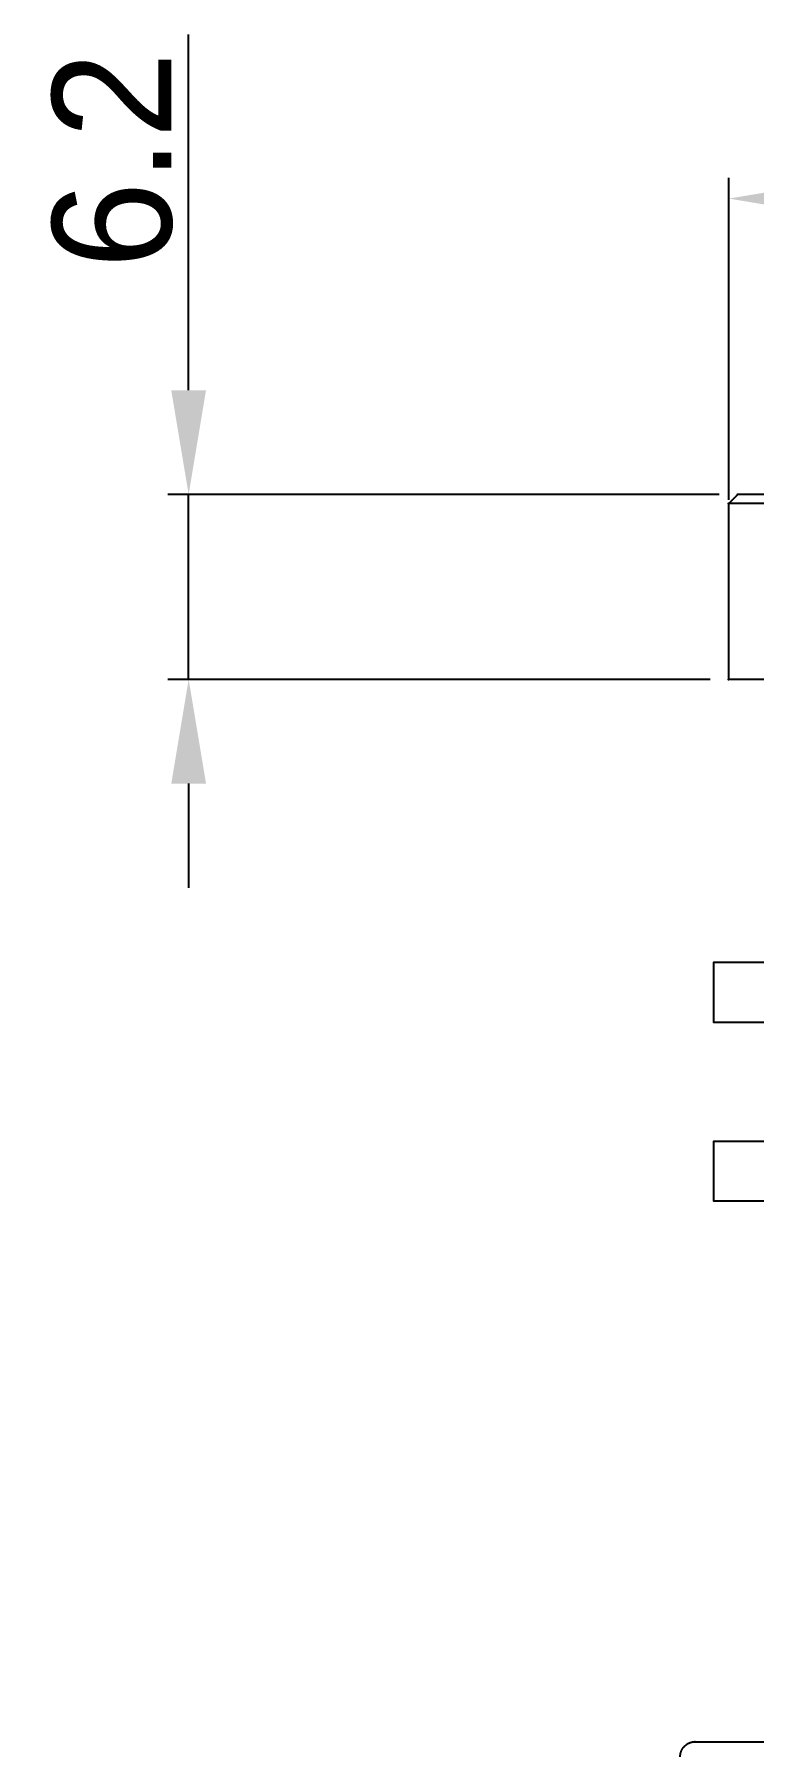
# Model space of a CAD drawing. Extents: x 9520 to 10292, y -16148 to -15602.
# Drawn here: x 9863.9 to 9888, y -15963.1 to -15905.4 of the extents above; entities that cross this region are included whole.
import ezdxf

# ---------------------------------------------------------------- set-up
doc = ezdxf.new("R2010")
doc.units = 0
doc.header["$MEASUREMENT"] = 0
doc.layers.get('0').update_dxf_attribs({"linetype": 'CONTINUOUS'})
doc.layers.add('DIM', color=3, linetype='CONTINUOUS')
doc.styles.get("Standard").update_dxf_attribs({"font": 'Gulim.ttf'})
doc.dimstyles.new('A4', dxfattribs={"dimtxt": 4, "dimasz": 3.5, "dimexe": 0.7, "dimexo": 0.625, "dimgap": 0.5, "dimtad": 1, "dimdec": 1, "dimdsep": 46, "dimtxsty": 'Standard', "dimcen": 2.5, "dimclrd": 5, "dimclre": 5, "dimclrt": 7, "dimadec": 3, "dimazin": 2, "dimtfac": 1, "dimtdec": 1, "dimtmove": 0, "dimatfit": 3, "dimfxl": 1.25, "dimarcsym": 0})

# ---------------------------------------------------------------- blocks, each defined once
blk = doc.blocks.new('*D29')
at = {"layer": 'DIM', "color": 5, "lineweight": -2, "transparency": 16777216}
for p, q in [((9887.168, -15920.98), (9887.168, -15910.176)), ((9934.168, -15920.98), (9934.168, -15910.176)), ((9890.668, -15910.876), (9930.668, -15910.876))]:
    blk.add_line(p, q, dxfattribs=at)
at = {"layer": 'DIM', "color": 5, "transparency": 16777216}
for points in [[(9890.668, -15910.292), (9890.668, -15911.459), (9887.168, -15910.876)], [(9930.668, -15910.292), (9930.668, -15911.459), (9934.168, -15910.876)]]:
    blk.add_solid(points, dxfattribs=at)
at = {"layer": 'DIM', "color": 7, "transparency": 16777216, "insert": (9910.668, -15908.221), "char_height": 4, "attachment_point": 5}
blk.add_mtext('%%C47', dxfattribs=at)
blk = doc.blocks.new('*D30')
at = {"layer": 'DIM', "color": 5, "lineweight": -2, "transparency": 16777216}
for p, q in [((9869.04, -15917.305), (9869.04, -15905.369)), ((9886.843, -15920.805), (9868.34, -15920.805)), ((9869.04, -15927.005), (9869.04, -15920.805)), ((9886.543, -15927.005), (9868.34, -15927.005)), ((9869.04, -15930.505), (9869.04, -15934.005))]:
    blk.add_line(p, q, dxfattribs=at)
at = {"layer": 'DIM', "color": 5, "transparency": 16777216}
for points in [[(9868.457, -15917.305), (9869.624, -15917.305), (9869.04, -15920.805)], [(9868.457, -15930.505), (9869.624, -15930.505), (9869.04, -15927.005)]]:
    blk.add_solid(points, dxfattribs=at)
at = {"layer": 'DIM', "color": 7, "transparency": 16777216, "insert": (9866.49, -15909.587), "char_height": 4, "attachment_point": 5, "rotation": 90}
blk.add_mtext('6.2', dxfattribs=at)

msp = doc.modelspace()

# ---------------------------------------------------------------- linework, layer by layer
at = {"lineweight": -3}
for points in [[(9910.668, -15921.105), (9887.168, -15921.105), (9887.168, -15921.105)], [(9910.668, -15920.805), (9887.468, -15920.805), (9887.468, -15920.805)], [(9910.668, -15927.005), (9887.168, -15927.005), (9887.168, -15927.005)], [(9910.668, -15936.505), (9886.668, -15936.505), (9886.668, -15936.505)], [(9886.668, -15938.505), (9886.668, -15938.505), (9910.668, -15938.505)], [(9910.668, -15942.505), (9886.668, -15942.505), (9886.668, -15942.505)], [(9886.668, -15944.505), (9886.668, -15944.505), (9910.668, -15944.505)]]:
    msp.add_rational_spline(points, [1, 0.707106781187, 1], degree=2, dxfattribs=at)
for points in [[(9887.168, -15921.105), (9887.318, -15920.955), (9887.468, -15920.805)], [(9887.168, -15927.005), (9887.168, -15924.055), (9887.168, -15921.105)], [(9886.668, -15938.505), (9886.668, -15937.505), (9886.668, -15936.505)], [(9886.668, -15944.505), (9886.668, -15943.505), (9886.668, -15942.505)]]:
    msp.add_open_spline(points, degree=2, dxfattribs=at)
for points, weights, knots in [([(9885.538, -15963.15), (9885.538, -15962.942), (9885.685, -15962.795), (9885.832, -15962.647), (9886.04, -15962.647)], [1, 0.853553390593, 0.853553390593, 0.853553390593, 1], [0, 0, 0, 0.4162846, 0.4162846, 0.8325693, 0.8325693, 0.8325693]), ([(9886.04, -15962.647), (9886.04, -15962.647), (9910.668, -15962.647), (9935.295, -15962.647), (9935.295, -15962.647)], [1, 0.707106781187, 1, 0.707106781187, 1], [-154.739145, -154.739145, -154.739145, -116.054359, -116.054359, -77.369573, -77.369573, -77.369573])]:
    msp.add_rational_spline(points, weights, degree=2, knots=knots, dxfattribs=at)

# ---------------------------------------------------------------- dimensions: what is measured, and where the dimension line sits
at = {"layer": 'DIM'}
dim = msp.add_linear_dim(base=(9869.04, -15927.005), p1=(9887.468, -15920.805), p2=(9887.168, -15927.005), angle=90, dimstyle='A4', dxfattribs=at)
dim.commit()
dim.dimension.update_dxf_attribs({"geometry": '*D30', "text_midpoint": (9869.04, -15909.587), "dimtype": 160})
dim = msp.add_linear_dim(base=(9934.168, -15910.876), p1=(9887.168, -15921.605), p2=(9934.168, -15921.605), text='%%C<>', dimstyle='A4', dxfattribs=at)
dim.commit()
dim.dimension.update_dxf_attribs({"geometry": '*D29', "text_midpoint": (9910.668, -15908.221)})

doc.saveas('drawing.dxf')
